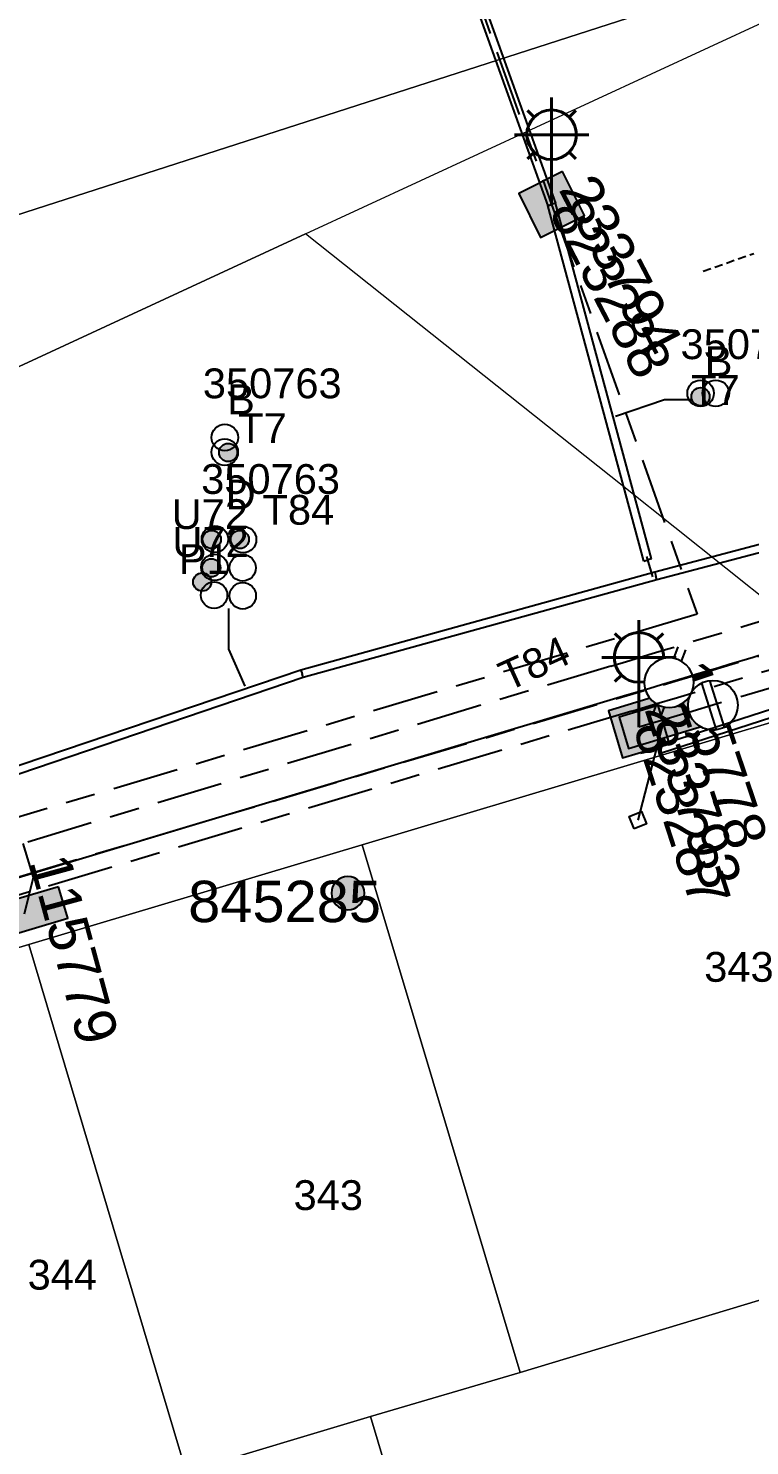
# Model space of a CAD drawing. Header units: metres. Extents: x 259786 to 261372, y 6264838 to 6265913.
# Drawn here: x 260617.9 to 260661.5, y 6265464.8 to 6265550.4 of the extents above; entities that cross this region are included whole.
import ezdxf
from ezdxf.enums import TextEntityAlignment as Align

# ---------------------------------------------------------------- set-up
doc = ezdxf.new("R2010")
doc.units = ezdxf.units.M
doc.linetypes.add('Cable Exist UG', pattern=[8.2, 4, -1.2, 1.8, -1.2])
doc.linetypes.add('DASHED', pattern=[0.75, 0.5, -0.25])
doc.layers.get('0').update_dxf_attribs({"color": 6})
doc.layers.add('Cadastre Land Parcels_SP_EXT', color=9, linetype='Continuous', lineweight=5)
doc.layers.add('Cadastre Roads_SP_EXT', color=9, linetype='Continuous', lineweight=5)
for name, color, linetype in [('Duct_SP_EXT', 7, 'Continuous'), ('Equip_LV_EXT', 7, 'Continuous'), ('Equip_SP_SL_EXT', 7, 'Continuous'), ('Mains_HV_EXT', 7, 'Continuous'), ('Mains_LV_EXT', 7, 'Continuous'), ('Mains_LV_SL_EXT', 7, 'Continuous'), ('Mains_SL_EXT', 7, 'Continuous'), ('Services_SP_EXT', 7, 'Continuous'), ('SupportsOH_SP_TR_HV_LV_SL_EXT', 7, 'Continuous'), ('SupportsUG_SP_LV_EXT', 7, 'Continuous'), ('SupportsUG_SP_LV_SL_EXT', 7, 'Continuous'), ('Trench_SP_EXT', 7, 'Continuous')]:
    doc.layers.add(name, color=color, linetype=linetype)
doc.layers.add('UNKNOWN_FEATURES', color=1, linetype='DASHED', plot=False)
doc.styles.add('COLUMN_LABEL', font='arial.ttf')
doc.styles.add('iecARIAL', font='arial.ttf', dxfattribs={"height": 2})
doc.styles.add('POLE_LABEL', font='arial.ttf')
doc.styles.get("Standard").update_dxf_attribs({"font": 'arial.ttf'})
doc.linetypes.add('Cable E UG', pattern='A,6,-0.5,["E",Standard,S=1.7,R=0,X=0.5,Y=-1],-2.9', length=9.4)

# ---------------------------------------------------------------- blocks, each defined once
blk = doc.blocks.new('COLUMN_EXT')
blk.add_hatch(color=256).paths.add_polyline_path([(-1.485, 1.485), (-1.485, -1.485), (1.485, -1.485), (1.485, 1.485)])
blk.add_lwpolyline([(-1.485, -1.485), (1.485, -1.485), (1.485, 1.485), (-1.485, 1.485)], close=True)
for tag, height, style, flags, p in [('ASSET_NUM', 2.5, 'COLUMN_LABEL', 8, (2, 2)), ('STRUCTURE_PLANT_NUMBER', 0.2, 'POLE_LABEL', 9, (1.813, 0.031)), ('STREET_CODE', 0.2, 'COLUMN_LABEL', 9, (1.813, -0.2))]:
    blk.add_attdef(tag, text='', height=height, dxfattribs=dict(style=style, flags=flags)).set_placement(p, align=Align.MIDDLE_LEFT)
at = {"flags": 9}
for tag, p in [('OWNED_BY', (1.813, -0.6)), ('STATE', (1.813, -0.8)), ('COLUMN_TYPE', (1.813, -0.4)), ('STREETNAME', (1.813, -1.6)), ('SUBURB', (1.813, -1.8)), ('USAGE', (1.813, -1)), ('LEGEND', (1.813, -1.2)), ('LOCATION', (1.813, -1.4)), ('NOTES', (1.813, -2))]:
    blk.add_attdef(tag, text='', height=0.2, dxfattribs=at).set_placement(p, align=Align.MIDDLE_LEFT)
at = {"flags": 1}
blk.add_attdef('Z', (1.813, -2.351), '', height=0.2, dxfattribs=at)
blk = doc.blocks.new('PILLAR_EXT')
blk.add_hatch(color=256).paths.add_polyline_path([(-2.475, 0.99), (-2.475, -0.99), (2.475, -0.99), (2.475, 0.99)])
blk.add_lwpolyline([(-2.475, -0.99), (2.475, -0.99), (2.475, 0.99), (-2.475, 0.99)], close=True)
at = {"style": 'iecARIAL', "flags": 8}
blk.add_attdef('ASSET_NUM', (1.5, 3.5), '', height=2.5, dxfattribs=at)
for tag, p, flags in [('OWNED_BY', (0, -0.2), 9), ('STATE', (0, -0.4), 9), ('SUPPORT_TYPE', (0, -0.6), 9), ('USAGE', (0, -0.8), 9), ('LEGEND', (0, -1), 9), ('STREETNAME', (0, -1.8), 9), ('LOCATION', (0, -1.2), 9), ('NOTES', (0, -1.4), 9), ('PARENT', (0, -1.6), 9), ('SUBURB', (0, -2), 1)]:
    blk.add_attdef(tag, p, '', height=0.2, dxfattribs=dict(flags=flags))
blk = doc.blocks.new('DUCT_EXT')
blk.add_circle((0, 0.8), 0.8)
at = {"flags": 1}
blk.add_attdef('Z', (0, 0), '', height=0.2, dxfattribs=at)
at = {"flags": 9}
for tag, p in [('DUCT_CODE', (0, 0)), ('XSECT_TYPE', (0, -0.2)), ('STATE', (0, -0.6)), ('FB_REFERENCE', (0, -0.4)), ('NOTES', (0, -0.8))]:
    blk.add_attdef(tag, text='', height=0.2, dxfattribs=at).set_placement(p, align=Align.MIDDLE_LEFT)
blk = doc.blocks.new('SL_LANTERN_EXT')
at = {"lineweight": 40}
for p, q in [((0, 1.968), (0, 6.468)), ((-1.459, 5.676), (-1.061, 5.278)), ((1.458, 5.676), (1.06, 5.278)), ((-2.25, 4.218), (2.25, 4.218)), ((-1.459, 2.759), (-1.061, 3.157)), ((0, 0), (0, 2.721)), ((1.458, 2.759), (1.06, 3.157))]:
    blk.add_line(p, q, dxfattribs=at)
blk.add_circle((0, 4.218), 1.5, dxfattribs=at)
at = {"style": 'iecARIAL', "flags": 8}
blk.add_attdef('ASSET_NUM', (1.5, 1.5), '', height=2.5, dxfattribs=at)
for tag, p, height, flags in [('CONSTRUCTED_VOLTAGE', (0.981, -0.653), 0.2, 9), ('CONTROL_TYPE', (0.981, -0.853), 0.2, 9), ('LANTERN_PURPOSE', (0.981, -1.053), 0.2, 9), ('LNUMBER', (2.181, -3.253), 2.5, 8), ('OPERATING_VOLTAGE', (0.981, -1.653), 0.2, 9), ('ORIENTATION', (0.981, -1.853), 0.2, 9), ('LANTERN_TYPE', (0.981, -1.253), 0.2, 9), ('NO_PHASES', (0.981, -1.453), 0.2, 9), ('OWNED_BY', (0.981, -2.053), 0.2, 9), ('STATE', (0.981, -2.253), 0.2, 9), ('CEXIST', (0.981, -2.653), 0.2, 9), ('USAGE', (0.981, -2.453), 0.2, 9), ('CNEW', (0.981, -2.853), 0.2, 9), ('CNUMBER', (0.981, -3.053), 0.2, 9), ('CREMOVE', (0.981, -3.253), 0.2, 9), ('CREPLACE', (0.981, -3.453), 0.2, 9), ('LKINGHEIGHT', (0.981, -3.653), 0.2, 9), ('LBRACKET', (0.981, -3.853), 0.2, 9), ('LBRACKETVOCAB', (0.981, -4.053), 0.2, 9), ('LCATEGORY', (0.981, -4.253), 0.2, 9), ('LCHARGE1', (0.981, -4.453), 0.2, 9), ('LCHARGE1PERCENT', (0.981, -4.653), 0.2, 9), ('LCHARGE2', (0.981, -4.853), 0.2, 9), ('LCHARGE2PERCENT', (0.981, -5.053), 0.2, 9), ('LCHARGE3', (0.981, -5.253), 0.2, 9), ('LCHARGE3PERCENT', (0.981, -5.453), 0.2, 9), ('LEXIST', (0.981, -5.653), 0.2, 9), ('LLAMP', (0.981, -5.853), 0.2, 9), ('LLAMPVOCAB', (0.981, -6.053), 0.2, 9), ('LMAST', (0.981, -6.253), 0.2, 9), ('LMASTVOCAB', (0.981, -6.453), 0.2, 9), ('LNEW', (0.981, -6.653), 0.2, 9), ('LANTNUMBER', (0.981, -6.853), 0.2, 9), ('LOUTREACH', (0.981, -7.253), 0.2, 9), ('LOUTREACHVOCAB', (0.981, -7.453), 0.2, 9), ('LRATECODE', (0.981, -7.653), 0.2, 9), ('LREMOVE', (0.981, -7.853), 0.2, 9), ('LREPLACE', (0.981, -8.053), 0.2, 9), ('LTYPE', (0.981, -8.253), 0.2, 9), ('LTYPEVOCAB', (0.981, -8.453), 0.2, 9), ('LEGEND', (0.981, -8.653), 0.2, 9), ('STREETNAME', (0.981, -9.253), 0.2, 9), ('SUBURB', (0.981, -9.453), 0.2, 1), ('LOCATION', (0.981, -8.853), 0.2, 9), ('NOTES', (0.981, -9.053), 0.2, 9)]:
    blk.add_attdef(tag, p, '', height=height, dxfattribs=dict(flags=flags))
blk = doc.blocks.new('CCP_EXT')
at = {"flags": 9}
for tag, p in [('STATE', (0, -1.8)), ('USAGE', (0, -1.2)), ('LEGEND', (0, -1.4)), ('LIFE_SUPPORT', (0, -1.6)), ('NOTES', (0, -2))]:
    blk.add_attdef(tag, text='', height=0.2, dxfattribs=at).set_placement(p, align=Align.MIDDLE_LEFT)
blk.add_wipeout([(0, 0.566), (0.566, 0), (0, -0.566), (-0.566, 0)])
blk.add_lwpolyline([(-0.566, 0), (0, 0.566), (0.566, 0), (0, -0.566), (-0.566, 0)])
at = {"flags": 1}
blk.add_attdef('Z', (0, 0), '', height=0.2, dxfattribs=at)
at = {"flags": 9}
for tag, p in [('CCP_TYPE', (0, 0)), ('OPERATING_VOLTAGE', (0, -0.6)), ('ORIENTATION', (0, -0.8)), ('CONSTRUCTED_VOLTAGE', (0, -0.2)), ('NO_PHASES', (0, -0.4)), ('OWNED_BY', (0, -1))]:
    blk.add_attdef(tag, text='', height=0.2, dxfattribs=at).set_placement(p, align=Align.MIDDLE_LEFT)
blk = doc.blocks.new('POLE_EXT')
blk.add_hatch(color=256).paths.add_polyline_path([(-1, 0, 1), (1, 0, 1)])
blk.add_lwpolyline([(-1, 0, 1), (1, 0, 1)], format="xyb", close=True)
for tag, height, flags, p in [('pNumber', 2.5, 8, (-17.84, 2.067)), ('OWNED_BY', 0.2, 9, (1.355, -0.4)), ('SPECIAL_USE', 0.2, 9, (1.355, -0.8)), ('PARENT', 0.2, 9, (1.355, -0.6)), ('cLV', 0.2, 9, (1.355, -1.4)), ('STATE', 0.2, 9, (1.355, -1)), ('hDepth', 0.2, 9, (1.355, -1.6)), ('hDia', 0.2, 9, (1.355, -1.8)), ('USAGE', 0.2, 9, (1.355, -1.2)), ('cHV', 0.2, 9, (1.355, -2)), ('LBRACKET', 0.2, 9, (1.355, -2.2)), ('LExisting', 0.2, 9, (1.355, -2.4)), ('LANTNUMBER', 0.2, 9, (1.355, -2.6)), ('cLinedev', 0.2, 9, (1.355, -3.4)), ('LOther', 0.2, 9, (1.355, -2.8)), ('LRemove', 0.2, 9, (1.355, -3)), ('LEGEND', 0.2, 9, (1.355, -3.2)), ('pExisting', 0.2, 9, (1.355, -3.8)), ('LOCATION', 0.2, 9, (1.355, -3.6)), ('PFNUMBER', 0.2, 9, (1.355, -4)), ('NEWPFNUMBER', 0.2, 9, (1.355, -4.2)), ('pFooting', 0.2, 9, (1.355, -4.4)), ('pNew', 0.2, 9, (1.355, -4.6)), ('pRelocate', 0.2, 9, (1.355, -5)), ('pRemove', 0.2, 9, (1.355, -5.2)), ('cspan', 0.2, 9, (1.355, -6)), ('pReplace', 0.2, 9, (1.355, -5.4)), ('pStay', 0.2, 9, (1.355, -5.6)), ('pType', 0.2, 9, (1.355, -5.8)), ('STREETNAME', 0.2, 9, (1.355, -6.2)), ('SUBURB', 0.2, 9, (1.355, -6.4)), ('NOTES', 0.2, 9, (1.355, -6.6)), ('MAINTAINED_BY', 0.2, 9, (1.355, -6.814)), ('OPERATED_BY', 0.2, 9, (1.355, -7.014))]:
    blk.add_attdef(tag, text='', height=height, dxfattribs=dict(flags=flags)).set_placement(p, align=Align.MIDDLE_LEFT)
at = {"style": 'POLE_LABEL'}
for tag, height, flags, p in [('ASSET_NUM', 2.5, 8, (2, 2)), ('STRUCTURE_PLANT_NUMBER', 0.2, 9, (1.355, 0.028)), ('STREET_CODE', 0.2, 9, (1.355, -0.2))]:
    blk.add_attdef(tag, text='', height=height, dxfattribs=dict(at, flags=flags)).set_placement(p, align=Align.MIDDLE_LEFT)
at = {"flags": 1}
blk.add_attdef('Z', (1.355, -7.328), '', height=0.2, dxfattribs=at)
blk = doc.blocks.new('LV_UG_LINKS_OPEN_EXT')
blk.add_wipeout([(-0.249, 1.473), (-0.432, 1.43), (-0.608, 1.365), (-0.774, 1.278), (-0.928, 1.171), (-1.067, 1.045), (-1.19, 0.903), (-1.294, 0.747), (-1.377, 0.579), (-1.439, 0.402), (-1.478, 0.218), (-1.494, 0.031), (-1.486, -0.156), (-1.455, -0.341), (-1.4, -0.521), (-1.324, -0.692), (-1.227, -0.853), (-1.11, -1), (-0.976, -1.131), (-0.827, -1.244), (-0.664, -1.338), (-0.491, -1.411), (-0.311, -1.461), (-0.125, -1.489), (0.062, -1.493), (0.249, -1.473), (0.432, -1.43), (0.608, -1.365), (0.774, -1.278), (0.928, -1.171), (1.067, -1.045), (1.19, -0.903), (1.294, -0.747), (1.377, -0.579), (1.439, -0.402), (1.478, -0.218), (1.494, -0.031), (1.486, 0.156), (1.455, 0.341), (1.4, 0.521), (1.324, 0.692), (1.227, 0.853), (1.11, 1), (0.976, 1.131), (0.827, 1.244), (0.664, 1.338), (0.491, 1.411), (0.311, 1.461), (0.125, 1.489), (-0.062, 1.493)])
for p, q in [((-0.249, 1.473), (-0.249, 2.22)), ((0.249, 1.473), (0.249, 2.22)), ((-0.249, -1.473), (-0.249, -2.22)), ((0.249, -1.473), (0.249, -2.22))]:
    blk.add_line(p, q)
blk.add_lwpolyline([(0, -1.494, 1), (0, 1.494, 1)], format="xyb", close=True)
at = {"flags": 9}
for tag, p in [('ACTUAL_STATUS', (0, 0)), ('OPERATING_VOLTAGE', (0, -0.6)), ('ORIENTATION', (0, -0.8)), ('CONSTRUCTED_VOLTAGE', (0, -0.2)), ('NO_PHASES', (0, -0.4)), ('STATE', (0, -1)), ('SWITCH_TYPE', (0, -1.2)), ('USAGE', (0, -1.4)), ('NOTES', (0, -1.6))]:
    blk.add_attdef(tag, text='', height=0.2, dxfattribs=at).set_placement(p, align=Align.MIDDLE_LEFT)
at = {"flags": 1}
blk.add_attdef('Z', (0, 0), '', height=0.2, dxfattribs=at)
blk = doc.blocks.new('LV_UG_LINKS_CLOSED_EXT')
blk.add_wipeout([(-1.056, 1.057), (-1.18, 0.916), (-1.286, 0.761), (-1.371, 0.594), (-1.435, 0.417), (-1.476, 0.234), (-1.493, 0.047), (-1.487, -0.14), (-1.458, -0.326), (-1.406, -0.506), (-1.331, -0.678), (-1.236, -0.839), (-1.121, -0.988), (-0.988, -1.12), (-0.84, -1.235), (-0.679, -1.331), (-0.506, -1.406), (-0.326, -1.458), (-0.141, -1.487), (0.047, -1.493), (0.233, -1.476), (0.416, -1.435), (0.593, -1.371), (0.76, -1.286), (0.915, -1.181), (1.056, -1.057), (1.18, -0.916), (1.286, -0.761), (1.371, -0.594), (1.435, -0.417), (1.476, -0.234), (1.493, -0.047), (1.487, 0.14), (1.458, 0.326), (1.406, 0.506), (1.331, 0.678), (1.236, 0.839), (1.121, 0.988), (0.988, 1.12), (0.84, 1.235), (0.679, 1.331), (0.506, 1.406), (0.326, 1.458), (0.141, 1.487), (-0.047, 1.493), (-0.233, 1.476), (-0.416, 1.435), (-0.593, 1.371), (-0.76, 1.286), (-0.915, 1.181)])
for p, q in [((-0.25, -1.479), (-0.25, 1.479)), ((0.25, -1.479), (0.25, 1.479))]:
    blk.add_line(p, q)
blk.add_circle((0, 0), 1.5)
at = {"flags": 9}
for tag, p in [('ACTUAL_STATUS', (0, 0)), ('OPERATING_VOLTAGE', (0, -0.6)), ('ORIENTATION', (0, -0.8)), ('CONSTRUCTED_VOLTAGE', (0, -0.2)), ('NO_PHASES', (0, -0.4)), ('STATE', (0, -1)), ('SWITCH_TYPE', (0, -1.2)), ('USAGE', (0, -1.4)), ('NOTES', (0, -1.6))]:
    blk.add_attdef(tag, text='', height=0.2, dxfattribs=at).set_placement(p, align=Align.MIDDLE_LEFT)
at = {"flags": 1}
blk.add_attdef('Z', (0, 0), '', height=0.2, dxfattribs=at)
blk = doc.blocks.new('CABLE_LARGE_EXT')
h = blk.add_hatch(color=256)
edge = h.paths.add_edge_path()
edge.add_arc((0, 0.55), 0.55, 0, 360)
blk.add_circle((0, 0.55), 0.55)
at = {"flags": 1}
blk.add_attdef('Z', (0, 0), '', height=0.2, dxfattribs=at)
at = {"flags": 9}
for tag, p in [('COND_CODE', (0, 0)), ('XSECT_SIZE', (0, -0.6)), ('STATE', (0, -0.4)), ('FB_REFERENCE', (0, -0.2)), ('NOTES', (0, -0.8))]:
    blk.add_attdef(tag, text='', height=0.2, dxfattribs=at).set_placement(p, align=Align.MIDDLE_LEFT)

msp = doc.modelspace()

# ---------------------------------------------------------------- linework, layer by layer
at = {"layer": 'Cadastre Land Parcels_SP_EXT', "linetype": 'Continuous'}
for points in [[(260595.058, 6265519.713), (260634.649, 6265538.034), (260666.003, 6265552.535), (260678.521, 6265557.487), (260691.646, 6265562.15), (260704.585, 6265565.209), (260717.909, 6265567.994), (260731.592, 6265570.184), (260732.039, 6265570.402), (260729.44, 6265570.254), (260705.489, 6265566.989), (260682.9, 6265560.645), (260661.428, 6265553.422), (260598.289, 6265533.08), (260572.769, 6265523.079), (260547.671, 6265511.983), (260523.086, 6265500.198), (260516.408, 6265496.573), (260595.058, 6265519.713)], [(260671.753, 6265508.314), (260669.304, 6265510.47), (260638.067, 6265501.126), (260647.625, 6265469.255), (260666.962, 6265475.089), (260671.753, 6265508.314)], [(260647.625, 6265469.255), (260638.067, 6265501.126), (260617.923, 6265495.095), (260627.441, 6265463.259), (260638.566, 6265466.583), (260647.625, 6265469.255)], [(260627.441, 6265463.259), (260617.923, 6265495.095), (260607.7, 6265492.042), (260617.227, 6265460.195), (260618.953, 6265460.695), (260627.441, 6265463.259)], [(260666.962, 6265475.089), (260647.625, 6265469.255), (260638.566, 6265466.583), (260648.25, 6265434.242), (260659.24, 6265439.53), (260662.429, 6265443.874), (260666.962, 6265475.089)], [(260648.25, 6265434.242), (260638.566, 6265466.583), (260627.441, 6265463.259), (260618.953, 6265460.695), (260629.558, 6265425.253), (260648.25, 6265434.242)]]:
    msp.add_lwpolyline(points, close=True, dxfattribs=at)
msp.add_lwpolyline([(260598.289, 6265533.08), (260661.428, 6265553.422)], dxfattribs=at)
at = {"layer": 'Duct_SP_EXT'}
for p, q in [((260640.442, 6265564.36), (260649.294, 6265539.715)), ((260640.894, 6265564.522), (260649.746, 6265539.878)), ((260649.748, 6265539.871), (260649.516, 6265539.808)), ((260649.746, 6265539.878), (260649.52, 6265539.796)), ((260655.563, 6265518.391), (260649.748, 6265539.871)), ((260649.285, 6265539.745), (260649.516, 6265539.808)), ((260655.099, 6265518.265), (260649.285, 6265539.745)), ((260649.294, 6265539.715), (260649.52, 6265539.796)), ((260684.293, 6265525.161), (260655.751, 6265517.582)), ((260684.416, 6265524.697), (260655.874, 6265517.118)), ((260655.099, 6265518.265), (260655.331, 6265518.328)), ((260655.563, 6265518.391), (260655.331, 6265518.328)), ((260655.749, 6265517.581), (260655.813, 6265517.35)), ((260655.751, 6265517.582), (260655.813, 6265517.35)), ((260655.874, 6265517.118), (260655.813, 6265517.35)), ((260655.877, 6265517.118), (260655.813, 6265517.35)), ((260634.364, 6265511.678), (260616.22, 6265505.529)), ((260634.364, 6265511.678), (260634.435, 6265511.448)), ((260634.505, 6265511.219), (260616.374, 6265505.075)), ((260634.505, 6265511.219), (260634.435, 6265511.448)), ((260656.01, 6265507.145), (260656.084, 6265506.917)), ((260656.157, 6265506.688), (260656.084, 6265506.917))]:
    msp.add_line(p, q, dxfattribs=at)
for points in [[(260658.011, 6265528.001), (260656.338, 6265528.001), (260653.389, 6265526.992)], [(260630.138, 6265524.215), (260630.152, 6265522.232)], [(260629.987, 6265515.405), (260629.987, 6265512.937), (260630.969, 6265510.701)]]:
    msp.add_lwpolyline(points, dxfattribs=at)
at = {"layer": 'Mains_HV_EXT', "linetype": 'Cable E UG'}
msp.add_lwpolyline([(260628.404, 6265502.462), (260608.142, 6265496.387)], dxfattribs=at)
at = {"layer": 'Mains_SL_EXT', "linetype": 'Cable Exist UG'}
msp.add_lwpolyline([(260640.668, 6265564.441), (260649.516, 6265539.808)], dxfattribs=at)
at = {"layer": 'Trench_SP_EXT', "linetype": 'Cable Exist UG'}
for points in [[(260655.642, 6265517.303), (260655.277, 6265518.528)], [(260654.919, 6265506.657), (260656.084, 6265506.917)]]:
    msp.add_lwpolyline(points, dxfattribs=at)
at = {"layer": 'UNKNOWN_FEATURES'}
msp.add_lwpolyline([(260658.67, 6265535.766), (260661.748, 6265536.846)], dxfattribs=at)

# ---------------------------------------------------------------- block references
at = {"layer": 'Duct_SP_EXT'}
for name, p in [('DUCT_EXT', (260658.523, 6265527.594)), ('CABLE_LARGE_EXT', (260658.519, 6265527.643)), ('DUCT_EXT', (260659.441, 6265527.594))]:
    msp.add_blockref(name, p, dxfattribs=at)
for name, p, rotation in [('DUCT_EXT', (260630.568, 6265525.724), 90.0000000000002), ('DUCT_EXT', (260630.56, 6265524.83), 89.2068041368322), ('CABLE_LARGE_EXT', (260630.519, 6265524.821), 90.1909422773383), ('DUCT_EXT', (260628.37, 6265519.595), 269.1468698637269), ('DUCT_EXT', (260630.07, 6265519.569), 269.1468698637269), ('CABLE_LARGE_EXT', (260628.428, 6265519.575), 269.1468698637269), ('CABLE_LARGE_EXT', (260630.127, 6265519.569), 269.8455643161562), ('DUCT_EXT', (260628.345, 6265517.895), 269.1468698637269), ('DUCT_EXT', (260630.045, 6265517.869), 269.1468698637269), ('CABLE_LARGE_EXT', (260628.398, 6265517.862), 269.1468698637269), ('CABLE_LARGE_EXT', (260627.852, 6265517), 269.9999999999998), ('DUCT_EXT', (260628.317, 6265516.202), 269.8455643161562), ('DUCT_EXT', (260630.051, 6265516.168), 269.8455643161562)]:
    msp.add_blockref(name, p, dxfattribs=dict(at, rotation=rotation))
at = {"layer": 'Equip_SP_SL_EXT'}
ref = msp.add_blockref('SL_LANTERN_EXT', (260649.52, 6265539.796), dxfattribs=at)
ref.add_attrib('ASSET_NUM', '233794', dxfattribs={"layer": '0', "height": 2.5, "rotation": 297.51989, "style": 'iecARIAL'}).set_placement((260651.02, 6265541.296), align=Align.MIDDLE_LEFT)
ref = msp.add_blockref('SL_LANTERN_EXT', (260654.799, 6265508.219), dxfattribs=at)
ref.add_attrib('ASSET_NUM', '233793', dxfattribs={"layer": '0', "height": 2.5, "rotation": 287.99586, "style": 'iecARIAL'}).set_placement((260656.3, 6265509.719), align=Align.MIDDLE_LEFT)
at = {"layer": 'SupportsOH_SP_TR_HV_LV_SL_EXT'}
ref = msp.add_blockref('POLE_EXT', (260637.206, 6265498.203), dxfattribs=at)
ref.add_attrib('ASSET_NUM', '845285', dxfattribs={"layer": '0', "height": 2.5, "style": 'POLE_LABEL'}).set_placement((260639.206, 6265498.953), align=Align.TOP_RIGHT)
at = {"layer": 'SupportsUG_SP_LV_EXT'}
ref = msp.add_blockref('PILLAR_EXT', (260656.248, 6265508.603), dxfattribs=dict(at, rotation=196.8577587025935))
ref.add_attrib('ASSET_NUM', '115778', dxfattribs={"layer": '0', "height": 2.5, "rotation": 288.65194, "style": 'iecARIAL'}).set_placement((260657.748, 6265512.103), align=Align.MIDDLE_LEFT)
ref = msp.add_blockref('PILLAR_EXT', (260617.631, 6265496.94), dxfattribs=dict(at, rotation=196.499575135771))
ref.add_attrib('ASSET_NUM', '115779', dxfattribs={"layer": '0', "height": 2.5, "rotation": 285.22016, "style": 'iecARIAL'}).set_placement((260619.131, 6265500.44), align=Align.MIDDLE_LEFT)
at = {"layer": 'SupportsUG_SP_LV_SL_EXT'}
ref = msp.add_blockref('COLUMN_EXT', (260649.52, 6265539.796), dxfattribs=dict(at, rotation=206.5650510801316))
ref.add_attrib('ASSET_NUM', '823288', dxfattribs={"layer": '0', "height": 2.5, "rotation": 297.51989, "style": 'COLUMN_LABEL'}).set_placement((260651.52, 6265540.546), align=Align.TOP_LEFT)
ref = msp.add_blockref('COLUMN_EXT', (260654.799, 6265508.219), dxfattribs=dict(at, rotation=196.8811724319716))
ref.add_attrib('ASSET_NUM', '823287', dxfattribs={"layer": '0', "height": 2.5, "rotation": 287.99586, "style": 'COLUMN_LABEL'}).set_placement((260656.799, 6265508.969), align=Align.TOP_LEFT)

# ---------------------------------------------------------------- texts
at = {"layer": 'Cadastre Land Parcels_SP_EXT'}
for s, p in [('343', (260658.742, 6265492.851)), ('343', (260633.924, 6265479.064)), ('344', (260617.849, 6265474.257))]:
    msp.add_text(s, height=1.8, dxfattribs=at).set_placement(p)
at = {"layer": 'Duct_SP_EXT'}
for s, p in [('350763', (260657.311, 6265530.459)), ('B', (260658.771, 6265529.435)), ('350763', (260628.438, 6265528.095)), ('B', (260629.905, 6265527.132)), ('T7', (260657.954, 6265527.696)), ('T7', (260630.575, 6265525.389)), ('350763', (260628.338, 6265522.318)), ('D', (260629.813, 6265521.384)), ('U72', (260626.553, 6265520.197)), ('T84', (260632.047, 6265520.457)), ('U72', (260626.597, 6265518.51)), ('P1', (260626.985, 6265517.482))]:
    msp.add_text(s, height=1.8, dxfattribs=at).set_placement(p)
at = {"layer": 'Mains_LV_EXT'}
msp.add_text('T84', height=1.8, rotation=24.43581, dxfattribs=at).set_placement((260646.862, 6265510.365))

# ---------------------------------------------------------------- next in the draw order: block references
at = {"layer": 'Services_SP_EXT', "rotation": 67.01128316070472}
msp.add_blockref('CCP_EXT', (260654.727, 6265502.608), dxfattribs=at)

# ---------------------------------------------------------------- next in the draw order: linework, layer by layer
at = {"layer": 'Cadastre Roads_SP_EXT', "linetype": 'Continuous'}
msp.add_lwpolyline([(260669.304, 6265510.47), (260653.877, 6265522.74), (260634.649, 6265538.034), (260595.058, 6265519.713), (260516.408, 6265496.573), (260528.885, 6265482.881), (260539.441, 6265471.298), (260540.366, 6265471.755), (260541.32, 6265472.149), (260542.298, 6265472.479), (260548.701, 6265474.393), (260557.464, 6265477.016), (260567.396, 6265479.987), (260577.618, 6265483.044), (260587.549, 6265486.015), (260597.77, 6265489.072), (260607.7, 6265492.042), (260617.923, 6265495.095), (260638.067, 6265501.126), (260669.304, 6265510.47)], close=True, dxfattribs=at)

# ---------------------------------------------------------------- next in the draw order: block references
at = {"layer": 'Equip_LV_EXT', "rotation": 339.2525349704049}
msp.add_blockref('LV_UG_LINKS_OPEN_EXT', (260656.615, 6265510.92), dxfattribs=at)

# ---------------------------------------------------------------- next in the draw order: linework, layer by layer
at = {"layer": 'Duct_SP_EXT'}
for p, q in [((260655.749, 6265517.581), (260634.364, 6265511.678)), ((260655.877, 6265517.118), (260634.505, 6265511.219))]:
    msp.add_line(p, q, dxfattribs=at)
at = {"layer": 'Mains_LV_SL_EXT', "linetype": 'Cable Exist UG'}
msp.add_lwpolyline([(260656.302, 6265508.668), (260654.799, 6265508.219)], dxfattribs=at)
at = {"layer": 'Services_SP_EXT'}
msp.add_lwpolyline([(260656.302, 6265508.668), (260654.727, 6265502.608)], dxfattribs=at)

# ---------------------------------------------------------------- next in the draw order: block references
at = {"layer": 'Equip_LV_EXT', "rotation": 197.5070110763798}
msp.add_blockref('LV_UG_LINKS_CLOSED_EXT', (260659.265, 6265509.555), dxfattribs=at)

# ---------------------------------------------------------------- next in the draw order: linework, layer by layer
at = {"layer": 'Duct_SP_EXT'}
for p, q in [((260656.01, 6265507.145), (260669.078, 6265511.36)), ((260656.157, 6265506.688), (260669.225, 6265510.904))]:
    msp.add_line(p, q, dxfattribs=at)
at = {"layer": 'Mains_HV_EXT', "linetype": 'Cable E UG'}
msp.add_lwpolyline([(260699.2, 6265539.176), (260699.47, 6265537.118), (260700.004, 6265534.701), (260700.004, 6265534.701), (260701.696, 6265530.753), (260685.623, 6265523.904), (260678.059, 6265521.365), (260677.587, 6265517.211), (260676.267, 6265516.815), (260676.267, 6265516.815, -0.000176), (260654.07, 6265510.156), (260654.07, 6265510.156), (260628.404, 6265502.462)], format="xyb", dxfattribs=at)
at = {"layer": 'Mains_HV_EXT', "linetype": 'Cable Exist UG'}
for points in [[(260699.171, 6265538.923), (260699.989, 6265537.276), (260703.01, 6265530.225), (260703.01, 6265530.225), (260685.979, 6265522.969), (260678.981, 6265520.62), (260678.981, 6265520.62), (260678.506, 6265516.443), (260678.506, 6265516.443), (260676.554, 6265515.858), (260676.554, 6265515.858, -0.000176), (260654.357, 6265509.199), (260654.357, 6265509.199), (260552.432, 6265478.641), (260543.093, 6265481.043), (260543.093, 6265481.043, 0.259962), (260524.558, 6265467.506), (260524.558, 6265467.506), (260528.483, 6265455.933), (260528.14, 6265452.744)], [(260601.255, 6265494.407), (260656.99, 6265511.005), (260656.99, 6265511.005, 0.001137), (260675.262, 6265516.514), (260675.262, 6265516.514), (260677.156, 6265517.082), (260677.156, 6265517.082), (260677.678, 6265521.858), (260686.085, 6265524.515), (260700.355, 6265530.699), (260697.418, 6265538.102), (260699.137, 6265538.818)]]:
    msp.add_lwpolyline(points, format="xyb", dxfattribs=at)
at = {"layer": 'Mains_LV_EXT', "linetype": 'Cable Exist UG'}
msp.add_lwpolyline([(260699.138, 6265538.815), (260697.603, 6265536.809), (260700.465, 6265530.013), (260686.113, 6265523.674), (260682.755, 6265524.482), (260682.097, 6265518.625), (260682.097, 6265518.625), (260679.293, 6265517.564), (260675.904, 6265516.49), (260668.72, 6265514.307), (260667.653, 6265512.051), (260656.302, 6265508.668)], dxfattribs=at)
msp.add_lwpolyline([(260715.585, 6265530.464), (260714.408, 6265531.748), (260713.523, 6265533.629), (260686.68, 6265522.253), (260680.285, 6265520.129), (260677.647, 6265519.317), (260671.447, 6265517.449), (260671.447, 6265517.449, -0.000724), (260653.095, 6265511.92), (260653.095, 6265511.92), (260617.558, 6265501.2), (260618.186, 6265499.157), (260617.631, 6265496.94)], format="xyb", dxfattribs=at)
at = {"layer": 'Mains_SL_EXT', "linetype": 'Cable Exist UG'}
msp.add_lwpolyline([(260649.516, 6265539.808), (260658.307, 6265515.057), (260607.68, 6265499.915), (260600.687, 6265515.775), (260599.499, 6265516.153)], dxfattribs=at)

doc.saveas('drawing.dxf')
